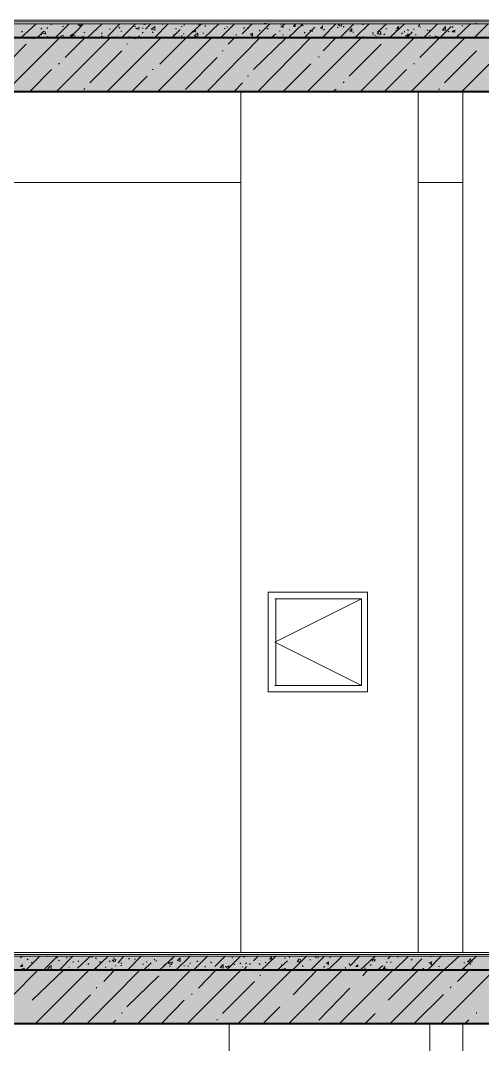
# Model space of a CAD drawing. Header units: millimetres. Extents: x -135211 to 49383, y -8033 to 228499.
# Drawn here: x -34385 to -32306, y 52441 to 57053 of the extents above; entities that cross this region are included whole.
import ezdxf

# ---------------------------------------------------------------- set-up
doc = ezdxf.new("R2010")
doc.units = ezdxf.units.MM
doc.layers.add('PDF _Геометрия', color=7, linetype='Continuous', true_color=0x1d1d1d)
doc.layers.add('PDF _Сплошная заливка', color=7, linetype='Continuous', true_color=0xffffff)

msp = doc.modelspace()

# ---------------------------------------------------------------- hatches: boundary and pattern name
at = {"layer": 'PDF _Сплошная заливка', "transparency": 33554559}
h = msp.add_hatch(color=256, dxfattribs=at)
h.paths.add_polyline_path([(-93497.2, 56734.7), (-93497.2, 56975.8), (-103546.2, 56975.8), (-103546.2, 56734.7)])
h.paths.add_polyline_path([(-9652.8, 56734.7), (-9652.8, 56975.8), (-22999.7, 56975.8), (-22999.7, 56734.7)])
h.paths.add_polyline_path([(-23351, 56734.7), (-23351, 56975.8), (-26352.2, 56975.8), (-26352.2, 56734.7)])
h.paths.add_polyline_path([(-26398.8, 56734.7), (-26398.8, 56975.8), (-44097.3, 56975.8), (-44097.3, 56734.7)])
h.paths.add_polyline_path([(-45350.3, 56734.7), (-45350.3, 56975.8), (-50899.8, 56975.8), (-50899.8, 56734.7)])
h = msp.add_hatch(color=256, dxfattribs=at)
h.paths.add_polyline_path([(-77398.8, 52535.5), (-77398.8, 52776.4), (-103546, 52776.4), (-103546, 52535.5)])
h.paths.add_polyline_path([(146.8, 52535.5), (146.8, 52776.4), (-22999.7, 52776.4), (-22999.7, 52535.5)])
h.paths.add_polyline_path([(-23351, 52535.5), (-23351, 52776.4), (-26352.2, 52776.4), (-26352.2, 52535.5)])
h.paths.add_polyline_path([(-26398.8, 52535.5), (-26398.8, 52776.4), (-44097.3, 52776.4), (-44097.3, 52535.5)])
h.paths.add_polyline_path([(-45350.3, 52535.5), (-45350.3, 52776.4), (-50899.8, 52776.4), (-50899.8, 52535.5)])

# ---------------------------------------------------------------- linework, layer by layer
at = {"layer": 'PDF _Геометрия', "color": 7, "lineweight": 9}
for points in [[(-37342.6, 57055.1), (-26594.3, 57055.1), (-26594.3, 56974.6), (-37342.6, 56974.6)], [(-26594.3, 57046.6), (-37342.6, 57046.6)], [(-26594.3, 57038.1), (-37342.6, 57038.1)], [(-36844.2, 56733.5), (-33394.2, 56733.5), (-33394.2, 52855.8)], [(-32701, 56734.5), (-33399.6, 56734.5)], [(-32697.6, 56733.9), (-32595.7, 56733.9), (-32595.7, 52856.2)], [(-32393.9, 56733.3), (-32593.1, 56733.3)], [(-33272.8, 54478.3), (-32823.9, 54478.3), (-32823.9, 54029.6), (-33272.8, 54029.6)], [(-33271.3, 54029.4), (-33271.3, 54478.1)], [(-33239.9, 54058.6), (-32850.2, 54058.6), (-32850.2, 54448), (-33239.9, 54448), (-32850.2, 54448), (-33239.9, 54448)], [(-33236.2, 54447.3), (-33236.2, 54057.8)], [(-32850.2, 54058.6), (-32850.2, 54448)], [(-37342.6, 52855.6), (-26594.3, 52855.6), (-26594.3, 52775.1), (-37342.6, 52775.1)], [(-26594.3, 52847.1), (-37342.6, 52847.1)], [(-26594.3, 52838.6), (-37342.6, 52838.6)], [(-33446.8, 48652.6), (-33446.8, 52534.5), (-37845.5, 52534.5)], [(-33443.2, 52533.7), (-33341.5, 52533.7)], [(-32543.1, 48652.1), (-32543.1, 52534), (-33343.5, 52534)], [(-32393.9, 52533.8), (-32542.4, 52533.8)]]:
    msp.add_lwpolyline(points, dxfattribs=at)
at = {"layer": 'PDF _Геометрия', "lineweight": 9}
for points in [[(-34383.4, 56974.5), (-34315.4, 57038)], [(-34381.1, 57000.4), (-34376.9, 57004.6)], [(-34310.1, 56975.1), (-34280.3, 57004.7)], [(-34293.4, 57014.1), (-34289.1, 57018.3)], [(-34288.8, 56997.1), (-34280.3, 57005.5)], [(-34284.3, 56996.2), (-34271.6, 56992), (-34275.8, 57004.7)], [(-34275.8, 57038.6), (-34271.6, 57038.6)], [(-34267, 57017.3), (-34262.8, 57021.6)], [(-34249.5, 57034.1), (-34245.3, 57038.4)], [(-34230.1, 56974.3), (-34166.3, 57037.8)], [(-34196.9, 57025.3), (-34192.6, 57025.3)], [(-34160.2, 56975.6), (-34104.9, 57034.8)], [(-34084.7, 56975), (-34017.1, 57038.5)], [(-34056.5, 57005.6), (-34052.2, 57005.6)], [(-34043.4, 57001.3), (-34043.4, 57001.3)], [(-33993, 56982.9), (-33938.2, 57037.9)], [(-33986.3, 57013.6), (-33982, 57013.6)], [(-33942.4, 57022.6), (-33938.2, 57018.4)], [(-33933.6, 57005.6), (-33929.4, 57005.6)], [(-33931.4, 56974.7), (-33868, 57038.3)], [(-33872.2, 57025.6), (-33868, 57025.6)], [(-33867.7, 57017.9), (-33859.2, 57013.7)], [(-33863.2, 57017), (-33850.4, 57021.2), (-33854.7, 57012.8)], [(-33837.1, 57038.1), (-33832.9, 57038.1)], [(-33837.1, 57017.7), (-33832.9, 57017.7)], [(-33832.9, 57038.8), (-33832.9, 57034.6)], [(-33828.4, 57034.5), (-33824.1, 57034.5)], [(-33823.4, 57014), (-33797.8, 57039.4)], [(-33793.3, 57001.2), (-33789, 56997)], [(-33782.3, 56975.4), (-33718.8, 57038.9)], [(-33749.4, 57039.1), (-33745.1, 57034.8)], [(-33745.1, 57030.6), (-33745.1, 57030.6)], [(-33704, 56975.1), (-33666.2, 57013.1)], [(-33688, 57017.5), (-33683.7, 57013.2)], [(-33661.7, 57026.6), (-33657.4, 57026.6)], [(-33648.6, 57034.2), (-33648.6, 57030)], [(-33637.5, 56976), (-33569.6, 57039.5)], [(-33613.3, 57005.1), (-33604.7, 57000.8)], [(-33608.8, 57004.2), (-33596, 57008.4), (-33600.3, 57000)], [(-33582.7, 57034.5), (-33578.4, 57030.3)], [(-33558.6, 56975.5), (-33490.7, 57039)], [(-33556.4, 57030.1), (-33552.1, 57025.9)], [(-33484.2, 56975.8), (-33420.5, 57039.3)], [(-33473.1, 57009.2), (-33473.1, 57009.2)], [(-33468.6, 57016.8), (-33464.4, 57016.8)], [(-33455.6, 57025.3), (-33455.6, 57021)], [(-33429.3, 57022.4), (-33429.3, 57022.4)], [(-33388.1, 56992.2), (-33341.5, 57038.8)], [(-33380.9, 57017.1), (-33376.6, 57021.3)], [(-33363.4, 57021.2), (-33359.1, 57017)], [(-33359.1, 57030.4), (-33359.1, 57030.4)], [(-33326.3, 56974.8), (-33262.6, 57038.3)], [(-33310.7, 57009.7), (-33306.4, 57005.5)], [(-33306.4, 57038.5), (-33306.4, 57038.5)], [(-33288.9, 57039.2), (-33288.9, 57039.2)], [(-33288.9, 57034.2), (-33288.9, 57034.2)], [(-33288.7, 57039.2), (-33280.1, 57039.2)], [(-33280.1, 57039.2), (-33280.1, 57039.2)], [(-33275.6, 57017.9), (-33271.3, 57013.7)], [(-33218.7, 57004.1), (-33218.7, 57008.3)], [(-33214.2, 57034.5), (-33209.9, 57034.5)], [(-33213.2, 57022.5), (-33192.4, 57039.4)], [(-33205.4, 57026), (-33201.1, 57021.7)], [(-33180.9, 56975.4), (-33113.4, 57038.9)], [(-33174.8, 57013.1), (-33174.8, 57008.8)], [(-33117.7, 57033.8), (-33113.4, 57029.6)], [(-33107.4, 56975.9), (-33060.8, 57022.4)], [(-33082.6, 57009), (-33078.3, 57004.8)], [(-33073.8, 57005.5), (-33069.5, 57005.5)], [(-33043.2, 57034.2), (-33043.2, 57034.2)], [(-33027.6, 56975.2), (-32964.2, 57038.7)], [(-33025.7, 57030.6), (-33025.7, 57026.4)], [(-33025.7, 57013.7), (-33025.7, 57013.7)], [(-33021.2, 57009.4), (-33016.9, 57013.7)], [(-32981.8, 57004.2), (-32981.8, 57004.2)], [(-32959.8, 57021.7), (-32955.5, 57021.7)], [(-32955.3, 57035.1), (-32946.7, 57026.7)], [(-32950.8, 57034.3), (-32937.9, 57038.5), (-32942.2, 57025.8)], [(-32948.7, 56974.7), (-32885.3, 57038.2)], [(-32933.5, 57022.3), (-32929.1, 57026.6)], [(-32933.5, 57026.6), (-32929.1, 57022.3)], [(-32878.5, 56975.8), (-32815.1, 57039.3)], [(-32845.7, 57034.4), (-32841.4, 57034.4)], [(-32841.4, 57035.2), (-32841.4, 57039.5)], [(-32832.6, 57021.7), (-32832.6, 57017.4)], [(-32779.8, 56992.5), (-32771.2, 57005.2)], [(-32778.6, 57000.7), (-32736.1, 57038.8)], [(-32775.4, 56991.6), (-32762.4, 56991.6), (-32766.8, 57004.3)], [(-32740.4, 57017.6), (-32736.1, 57013.4)], [(-32725, 56974.8), (-32657.1, 57038.2), (-32661.5, 57038.2)], [(-32696.6, 57009.7), (-32692.2, 57005.4)], [(-32674.7, 57038.4), (-32674.7, 57038.4)], [(-32673.8, 57038.2), (-32657.1, 57038.2)], [(-32657.1, 57001), (-32657.1, 57005.2)], [(-32643.9, 57012.8), (-32639.6, 57008.5)], [(-32617.6, 57014.1), (-32613.3, 57014.1)], [(-32595.6, 57025.9), (-32587, 57038.6)], [(-32587, 57025.9), (-32587, 57021.6)], [(-32571.6, 56974.6), (-32508, 57038.1)], [(-32569.4, 57013.9), (-32569.4, 57013.9)], [(-32556.2, 57008.8), (-32551.9, 57008.8)], [(-32547.4, 57008.7), (-32543.1, 57004.4)], [(-32497.3, 56975), (-32446.6, 57025.8)], [(-32472.9, 57025.9), (-32472.9, 57025.9)], [(-32459.7, 57005.4), (-32455.3, 57001.2)], [(-32442.1, 57021.5), (-32437.8, 57025.7)], [(-32442.1, 57004.5), (-32437.8, 57000.3)], [(-32442, 57005.3), (-32429, 57009.5), (-32433.4, 57001)], [(-32437.7, 57004.5), (-32429, 57000.2)], [(-32426.3, 56975.2), (-32358.8, 57038.7)], [(-32398.3, 57029.6), (-32393.9, 57029.6)], [(-32385.2, 57038.9), (-32385.2, 57038.9)], [(-32341.3, 57022.4), (-32341.3, 57022.4)], [(-32339.3, 56978.9), (-32279.9, 57038.1)], [(-32336.8, 57039.3), (-32332.5, 57039.3)], [(-34451.3, 56733.3), (-34210.2, 56974.6)], [(-34328.5, 56970.4), (-34324.2, 56974.6)], [(-34293.4, 56992.1), (-34289.1, 56987.9)], [(-34275.8, 56975.9), (-34271.6, 56975.9)], [(-34275.8, 56975.1), (-34271.6, 56975.1)], [(-34275.5, 56975.8), (-34262.8, 56980.1), (-34262.8, 56975.8)], [(-34223.1, 56733.4), (-33982, 56974.7)], [(-34205.6, 56983), (-34201.4, 56983)], [(-34196.9, 56987.2), (-34192.6, 56983)], [(-34184.9, 56885.8), (-34096.1, 56974.7)], [(-34144.2, 56983.4), (-34140, 56983.4)], [(-34104.9, 56984), (-34104.9, 56979.8)], [(-34104.9, 56979), (-34104.9, 56983.2)], [(-34100.3, 56996.7), (-34096.1, 57000.9)], [(-34025.6, 56975), (-34017.1, 56983.4), (-34017.1, 56975)], [(-34021.4, 56992.7), (-34017.1, 56997)], [(-34012.6, 56979.9), (-34008.4, 56975.7)], [(-33994.9, 56733.5), (-33753.9, 56974.8)], [(-33898.6, 56980), (-33894.3, 56980)], [(-33872.2, 56970.5), (-33868, 56974.7)], [(-33859, 56975.5), (-33850.4, 56983.9)], [(-33837.1, 56996.5), (-33832.9, 57000.7)], [(-33767.3, 56733.6), (-33525.8, 56974.9)], [(-33758.3, 56856.3), (-33639.8, 56974.8)], [(-33696.8, 56987.9), (-33692.5, 56987.9)], [(-33661.7, 56984.3), (-33657.4, 56984.3)], [(-33652.9, 56992.6), (-33648.6, 56992.6)], [(-33578.4, 56999.9), (-33578.4, 56999.9)], [(-33565.2, 56996.3), (-33560.9, 56996.3)], [(-33543.6, 56734.6), (-33306.4, 56975.8)], [(-33449.9, 56946.2), (-33420.5, 56975.8)], [(-33416, 56988.5), (-33411.7, 56988.5)], [(-33407.2, 56975.7), (-33402.9, 56980)], [(-33336.6, 56832), (-33192.4, 56971.7)], [(-33315.4, 56734.7), (-33078.3, 56975.9)], [(-33293.2, 56974.9), (-33288.9, 56974.9)], [(-33288.9, 56974.9), (-33288.9, 56974.9)], [(-33257.7, 56975.4), (-33236.2, 56992.3)], [(-33245, 56983.1), (-33245, 56983.1)], [(-33205.4, 56988.7), (-33201.1, 56988.7)], [(-33183.6, 56992.8), (-33183.6, 56992.8)], [(-33108.9, 56995.7), (-33104.6, 56999.9)], [(-33100.2, 56975.3), (-33095.9, 56975.3)], [(-33100, 56975.2), (-33087.1, 56979.5), (-33091.4, 56975.2)], [(-33091.5, 56734.8), (-32850.2, 56976.1)], [(-33023.3, 56916.8), (-32964.2, 56976)], [(-32889.6, 57000.1), (-32885.3, 57000.1)], [(-32854.6, 56733.2), (-32613.3, 56974.5)], [(-32845.7, 56976), (-32841.4, 56980.2)], [(-32801.8, 56996.8), (-32797.5, 56996.8)], [(-32797.5, 56992.6), (-32797.5, 56988.4)], [(-32788.8, 56983.3), (-32788.8, 56987.5)], [(-32784.3, 56979.8), (-32780, 56979.8)], [(-32749.2, 56988), (-32744.9, 56992.3)], [(-32736.1, 56971.9), (-32736.1, 56976.1)], [(-32705.3, 56992.8), (-32701, 56992.8)], [(-32670.2, 56992.5), (-32665.9, 56996.8)], [(-32652.6, 56983.9), (-32639.6, 56983.9), (-32643.9, 56992.3)], [(-32648.2, 56983.1), (-32639.6, 56991.5)], [(-32647.4, 56974.5), (-32622.1, 56999.9)], [(-32626.4, 57000.7), (-32622.1, 57000.7)], [(-32626.4, 56733.2), (-32385.2, 56974.5)], [(-32608.8, 56987.9), (-32604.5, 56987.9)], [(-32588.2, 56885.6), (-32499.2, 56974.5)], [(-32543.1, 56987.5), (-32543.1, 56983.3)], [(-32521.1, 56975.4), (-32516.8, 56983.9)], [(-32508, 56974.6), (-32512.3, 56983)], [(-32508, 56983), (-32508, 56983)], [(-32415.8, 56979), (-32411.5, 56979)], [(-32398.2, 56733.3), (-32157, 56974.6)], [(-32385.2, 56979.6), (-32385.2, 56979.6)], [(-32358.8, 57000.6), (-32358.8, 57000.6)], [(-32323.7, 56975.7), (-32323.7, 56975.7)], [(-34503, 56802.1), (-34359.3, 56946)], [(-34073.1, 56772), (-33929.4, 56915.9)], [(-33907.3, 56946.2), (-33903.1, 56946.2)], [(-33477.4, 56916.1), (-33473.1, 56916.1)], [(-32906.6, 56801.9), (-32762.4, 56945.8)], [(-32476.7, 56771.8), (-32332.5, 56915.7)], [(-32306.2, 56946), (-32306.2, 56946)], [(-33643.2, 56741.9), (-33499.5, 56885.8)], [(-33043.2, 56886), (-33043.2, 56890.2)], [(-34342.4, 56734.4), (-34245.3, 56831.8)], [(-34214.4, 56856.1), (-34210.2, 56860.3)], [(-33793.3, 56831.9), (-33789, 56831.9)], [(-33201.2, 56734.7), (-33078.3, 56857.4)], [(-32745.8, 56734.2), (-32648.4, 56831.6)], [(-32613.3, 56855.9), (-32613.3, 56860.2)], [(-33883, 56734), (-33815.3, 56801.6)], [(-33423.4, 56733.5), (-33385.4, 56771.6)], [(-33363.4, 56801.8), (-33359.1, 56801.8)], [(-32933.5, 56771.8), (-32929.1, 56776)], [(-34100.3, 56741.8), (-34096.1, 56746.1)], [(-32977.2, 56734.7), (-32964.2, 56743.2)], [(-32503.5, 56741.7), (-32499.2, 56745.9)], [(-34385.4, 52831.5), (-34376.9, 52840)], [(-34361.6, 52775.8), (-34297.9, 52839.4)], [(-34354.8, 52822.8), (-34350.5, 52827.1)], [(-34337.2, 52810), (-34333, 52810)], [(-34306.7, 52821.5), (-34306.7, 52821.5)], [(-34283, 52775.3), (-34227.7, 52830.3)], [(-34262.8, 52835.8), (-34262.8, 52840)], [(-34218.9, 52830.2), (-34227.4, 52834.5), (-34218.9, 52838.7)], [(-34223.2, 52831.2), (-34218.9, 52839.7)], [(-34218.9, 52821.8), (-34218.9, 52821.8)], [(-34214.4, 52821.7), (-34210.2, 52817.5)], [(-34211.9, 52776.6), (-34148.7, 52840.1)], [(-34179.3, 52830.9), (-34175.1, 52830.9)], [(-34157.5, 52839.2), (-34157.5, 52839.2)], [(-34148.7, 52814.7), (-34148.7, 52810.5)], [(-34128.8, 52784.4), (-34069.8, 52839.4)], [(-34126.7, 52818.7), (-34122.4, 52814.5)], [(-34109.1, 52838.7), (-34104.9, 52838.7)], [(-34082.8, 52801.4), (-34078.5, 52805.7)], [(-34065.3, 52835.1), (-34061, 52835.1)], [(-34058.4, 52775.3), (-33990.8, 52838.8)], [(-34047.7, 52831.8), (-34043.4, 52827.6)], [(-34030.2, 52814.7), (-34025.9, 52810.4)], [(-33986.3, 52813.4), (-33982, 52817.6)], [(-33973, 52822.6), (-33964.5, 52814.2)], [(-33968.7, 52830.1), (-33964.5, 52830.1)], [(-33968.5, 52821.6), (-33955.7, 52825.8), (-33960, 52813.1)], [(-33946.2, 52809.6), (-33920.6, 52839.2)], [(-33933.6, 52809.7), (-33929.4, 52805.4)], [(-33905, 52775.1), (-33841.6, 52838.6)], [(-33898.6, 52826.3), (-33894.3, 52830.5)], [(-33872.2, 52826.1), (-33868, 52826.1)], [(-33832.9, 52804.6), (-33832.9, 52800.4)], [(-33831.9, 52775.7), (-33797.8, 52809.6)], [(-33819.6, 52813), (-33815.3, 52813)], [(-33806.5, 52839.3), (-33806.5, 52839.3)], [(-33784.5, 52822.1), (-33780.2, 52826.3)], [(-33784.5, 52823.1), (-33780.2, 52823.1)], [(-33775.7, 52817.8), (-33771.5, 52817.8)], [(-33771.5, 52840), (-33771.5, 52840)], [(-33760.3, 52775.8), (-33692.5, 52839.4)], [(-33718.6, 52809.8), (-33710, 52801.4)], [(-33714.1, 52808.8), (-33701.3, 52813), (-33705.5, 52800.3)], [(-33705.5, 52825.7), (-33701.3, 52825.7)], [(-33685.8, 52776.2), (-33622.3, 52839.7)], [(-33683.7, 52818.1), (-33683.7, 52818.1)], [(-33622.3, 52804.9), (-33622.3, 52809.1)], [(-33606.9, 52775.6), (-33543.3, 52839.1)], [(-33591.5, 52818.3), (-33587.2, 52814.1)], [(-33534.6, 52817.9), (-33534.6, 52817.9)], [(-33530.1, 52813.6), (-33525.8, 52809.3)], [(-33510.9, 52791.9), (-33464.4, 52838.5)], [(-33490.7, 52813.3), (-33490.7, 52809)], [(-33457.9, 52776.4), (-33394.2, 52839.9)], [(-33446.8, 52831.8), (-33446.8, 52831.8)], [(-33433.6, 52831.7), (-33429.3, 52831.7)], [(-33398.5, 52809.3), (-33394.2, 52805)], [(-33389.7, 52838.8), (-33385.4, 52838.8)], [(-33389.5, 52838.7), (-33376.6, 52834.5), (-33376.6, 52838.7)], [(-33372.1, 52804.8), (-33367.8, 52809)], [(-33354.6, 52801.4), (-33350.3, 52805.7)], [(-33336.7, 52818.1), (-33315.2, 52839.2)], [(-33310.7, 52806.3), (-33306.4, 52802.1)], [(-33306.4, 52818), (-33306.4, 52818)], [(-33303.7, 52775), (-33236.2, 52838.6)], [(-33284.4, 52810.3), (-33280.1, 52810.3)], [(-33266.7, 52827), (-33253.8, 52827), (-33258.1, 52835.5)], [(-33262.4, 52826), (-33253.8, 52834.5)], [(-33230.2, 52775.6), (-33183.6, 52817.9)], [(-33196.7, 52830.7), (-33192.4, 52830.7)], [(-33174.8, 52831.6), (-33174.8, 52835.8)], [(-33174.8, 52826.3), (-33174.8, 52826.3)], [(-33174.8, 52810.4), (-33174.8, 52810.4)], [(-33159.1, 52776.9), (-33095.9, 52840.4)], [(-33148.5, 52834.6), (-33148.5, 52834.6)], [(-33139.5, 52814.3), (-33130.9, 52827)], [(-33135.1, 52813.2), (-33122.2, 52813.2), (-33126.5, 52825.9)], [(-33082.6, 52822.3), (-33078.3, 52822.3)], [(-33080.2, 52776.3), (-33016.9, 52839.8)], [(-33052, 52831.6), (-33060.6, 52835.8), (-33052, 52840)], [(-33047.5, 52830.5), (-33043.2, 52839)], [(-33001.3, 52775.6), (-32937.9, 52839.1)], [(-32994.9, 52831.1), (-32990.6, 52835.3)], [(-32907.1, 52805), (-32902.8, 52805)], [(-32901.4, 52796.1), (-32859, 52838.4)], [(-32856.5, 52776.4), (-32788.8, 52839.8)], [(-32806.2, 52823), (-32797.5, 52818.7), (-32801.8, 52818.7)], [(-32801.7, 52821.9), (-32788.8, 52826.1), (-32793.1, 52817.7), (-32788.8, 52817.7)], [(-32744.9, 52825.8), (-32744.9, 52825.8)], [(-32736.1, 52808.8), (-32736.1, 52813)], [(-32731.5, 52827.5), (-32718.6, 52840.2)], [(-32718.6, 52809.7), (-32718.6, 52813.8)], [(-32703.1, 52776.1), (-32639.6, 52839.6)], [(-32692.2, 52834.8), (-32692.2, 52834.8)], [(-32687.8, 52835.8), (-32683.5, 52835.8)], [(-32628.8, 52776.6), (-32578.2, 52827.4)], [(-32626.4, 52821.6), (-32622.1, 52825.8)], [(-32560.6, 52839), (-32560.6, 52839)], [(-32554.1, 52776.8), (-32490.4, 52840.4)], [(-32547.3, 52810.1), (-32534.3, 52814.3), (-32538.6, 52801.6)], [(-32543, 52809.1), (-32534.3, 52800.7)], [(-32538.6, 52835.5), (-32534.3, 52839.7)], [(-32475.2, 52780.5), (-32411.5, 52839.7)], [(-32400, 52775.6), (-32332.5, 52839.1)], [(-32389.5, 52808.9), (-32385.2, 52808.9)], [(-32375.5, 52814.9), (-32358.8, 52810.6), (-32363.2, 52827.6)], [(-32371.8, 52813.9), (-32358.8, 52826.6)], [(-32363.2, 52802.2), (-32358.8, 52806.4)], [(-32354.4, 52814.8), (-32350.1, 52814.8)], [(-34548.2, 52534.6), (-34306.7, 52775.9)], [(-34380.8, 52780.6), (-34368.1, 52784.9), (-34372.3, 52776.5)], [(-34376.6, 52779.7), (-34368.1, 52775.4)], [(-34350.5, 52775.3), (-34350.5, 52775.3)], [(-34332.3, 52640.5), (-34192.6, 52776)], [(-34320, 52534.7), (-34078.5, 52776)], [(-34267, 52776.5), (-34262.8, 52780.8)], [(-34262.5, 52780.7), (-34254, 52793.4)], [(-34258, 52779.6), (-34245.3, 52779.6), (-34249.5, 52792.3)], [(-34249.5, 52796.6), (-34245.3, 52792.3)], [(-34166.3, 52787.4), (-34166.3, 52791.7)], [(-34122.4, 52776.4), (-34126.7, 52780.7)], [(-34126.7, 52775.4), (-34122.4, 52779.6)], [(-34087.5, 52533.8), (-33850.4, 52775.1)], [(-34047.7, 52784.2), (-34043.4, 52784.2)], [(-34010.8, 52724.3), (-33964.5, 52775.1)], [(-34003.8, 52789.1), (-33999.6, 52789.1)], [(-33981.8, 52775.1), (-33973.3, 52783.7)], [(-33960, 52796.2), (-33955.7, 52796.2)], [(-33933.6, 52796.9), (-33929.4, 52796.9)], [(-33859.3, 52533.9), (-33622.3, 52775.3)], [(-33810.8, 52780), (-33806.5, 52780)], [(-33740.6, 52800.6), (-33736.4, 52796.4)], [(-33740.6, 52776.2), (-33736.4, 52776.2)], [(-33714.3, 52791.9), (-33710, 52796.2)], [(-33648.6, 52797.6), (-33648.6, 52793.4)], [(-33635.4, 52534.1), (-33394.2, 52775.4)], [(-33631.1, 52796.5), (-33631.1, 52792.3)], [(-33600.3, 52776), (-33596, 52780.2)], [(-33584.7, 52694.9), (-33508.2, 52775.3)], [(-33556.4, 52793.6), (-33552.1, 52789.4)], [(-33534.6, 52789.2), (-33534.6, 52789.2)], [(-33530.1, 52775.5), (-33525.8, 52779.7)], [(-33490.7, 52776.2), (-33490.7, 52776.2)], [(-33464.2, 52792.8), (-33455.6, 52788.6), (-33459.9, 52788.6)], [(-33459.7, 52791.8), (-33446.8, 52796), (-33451.1, 52787.5)], [(-33424.8, 52802), (-33420.5, 52802)], [(-33407.2, 52534.2), (-33166, 52775.5)], [(-33385.4, 52793.2), (-33385.4, 52789)], [(-33380.7, 52776.2), (-33367.8, 52793.1)], [(-33359.1, 52783.6), (-33359.1, 52783.6)], [(-33350.3, 52783.5), (-33350.3, 52783.5)], [(-33266.9, 52779.5), (-33262.6, 52779.5)], [(-33262.6, 52796.4), (-33262.6, 52796.4)], [(-33209.9, 52801.2), (-33209.9, 52797)], [(-33205.4, 52780), (-33201.1, 52775.8)], [(-33205.2, 52779.9), (-33192.4, 52784.2), (-33196.7, 52775.7)], [(-33179.1, 52534.3), (-32937.9, 52775.6)], [(-33174.8, 52776.5), (-33174.8, 52776.5)], [(-33157.7, 52665.5), (-33052, 52775.5)], [(-33130.9, 52776.2), (-33130.9, 52776.2)], [(-33117.7, 52797.2), (-33113.4, 52793)], [(-33021.2, 52788.9), (-33016.9, 52793.2)], [(-33016.9, 52792.2), (-33016.9, 52787.9)], [(-33003.6, 52783.6), (-32999.3, 52779.3)], [(-32994.9, 52776.1), (-32990.6, 52776.1)], [(-32973, 52797.1), (-32973, 52797.1)], [(-32950.9, 52534.4), (-32709.8, 52775.7)], [(-32924.7, 52788.2), (-32920.4, 52783.9)], [(-32920.4, 52784.9), (-32920.4, 52784.9)], [(-32902.8, 52801.7), (-32902.8, 52797.4)], [(-32902.8, 52789), (-32902.8, 52789)], [(-32844.8, 52750.3), (-32823.9, 52775.6)], [(-32836.9, 52785.2), (-32832.6, 52785.2)], [(-32810.6, 52796.7), (-32806.3, 52800.9)], [(-32778.9, 52776), (-32753.7, 52797.2)], [(-32740.4, 52781.1), (-32736.1, 52781.1)], [(-32730.9, 52640.3), (-32595.7, 52775.7)], [(-32722.7, 52534.5), (-32481.7, 52775.8)], [(-32643.9, 52776.1), (-32639.6, 52776.1)], [(-32617.6, 52780.1), (-32613.3, 52780.1)], [(-32617.6, 52774.9), (-32613.3, 52779.2), (-32613.3, 52774.9)], [(-32573.7, 52784), (-32569.4, 52784)], [(-32538.6, 52775.2), (-32534.3, 52779.5)], [(-32503.5, 52791.9), (-32499.2, 52791.9)], [(-32495.1, 52534.7), (-32253.5, 52776)], [(-32446.6, 52788.2), (-32446.6, 52788.2)], [(-32418.3, 52725.1), (-32367.6, 52775.8)], [(-32389.5, 52783.5), (-32385.2, 52779.3)], [(-32328.1, 52776.5), (-32323.7, 52780.7)], [(-32306.2, 52792.3), (-32306.2, 52792.3)], [(-33906.7, 52611.3), (-33762.7, 52751)], [(-33476.7, 52581.1), (-33332.8, 52725)], [(-33306.4, 52751.2), (-33306.4, 52755.5)], [(-32876.5, 52725.3), (-32876.5, 52725.3)], [(-34043.4, 52695.3), (-34043.4, 52699.6)], [(-33613.5, 52665.1), (-33613.5, 52669.3)], [(-33042.5, 52550.9), (-32902.8, 52694.9)], [(-32612.7, 52535.5), (-32481.7, 52666.7)], [(-32450.9, 52696.1), (-32446.6, 52700.3)], [(-34201.1, 52533.6), (-34069.8, 52664.9)], [(-33750, 52535.2), (-33648.6, 52641)], [(-33192.4, 52641.3), (-33192.4, 52641.3)], [(-34359.3, 52611.3), (-34359.3, 52611.3)], [(-33929.4, 52581.1), (-33929.4, 52585.3)], [(-33294.8, 52534.6), (-33218.7, 52610.8)], [(-32835.6, 52534.1), (-32788.8, 52580.6)], [(-32762.4, 52611), (-32762.4, 52611)], [(-32332.5, 52580.8), (-32332.5, 52585.1)], [(-33972.8, 52533.7), (-33955.7, 52550.7)], [(-33499.5, 52550.9), (-33499.5, 52555.1)], [(-32384.3, 52535.6), (-32367.6, 52552.5)]]:
    msp.add_lwpolyline(points, dxfattribs=at)
for points in [[(-34113.6, 57039.1), (-34113.6, 57026.4), (-34126.4, 57034.9)], [(-33780.2, 57009.7), (-33797.3, 57013.9), (-33780.2, 57026.6)], [(-33148.5, 57038.3), (-33148.5, 57025.6), (-33157.1, 57025.6)], [(-33025.7, 57026.4), (-33025.7, 57017.9), (-33034.3, 57017.9)], [(-32894, 57017.1), (-32894, 57004.3), (-32902.7, 57004.3)], [(-32683.5, 57025.7), (-32683.5, 57013.1), (-32692.1, 57017.3)], [(-32472.9, 57009), (-32485.9, 57009), (-32472.9, 57025.9)], [(-34148.7, 56992.8), (-34148.7, 56984.3), (-34161.5, 56984.3)], [(-33587.2, 56979.5), (-33604.3, 56983.8), (-33587.2, 56996.5)], [(-33341.5, 56995.7), (-33341.5, 56983), (-33350.1, 56991.4)], [(-33666.2, 52814.7), (-33679, 52818.9), (-33666.2, 52831.6)], [(-32999.3, 52814.2), (-32999.3, 52801.5), (-33007.9, 52805.8)], [(-34376.9, 52800.9), (-34376.9, 52792.4), (-34385.4, 52792.4)], [(-33473.1, 52784.5), (-33486, 52788.7), (-33473.1, 52801.4)], [(-32867.7, 52800.4), (-32867.7, 52792), (-32876.3, 52792)], [(-32744.9, 52792.9), (-32744.9, 52780.2), (-32753.5, 52780.2)]]:
    msp.add_lwpolyline(points, close=True, dxfattribs=at)
at = {"layer": 'PDF _Геометрия', "color": 7, "lineweight": 40}
for points in [[(-44091.7, 56733.6), (-26392.5, 56733.6), (-26392.5, 56974.9), (-44091.7, 56974.9)], [(-50895.1, 44554.3), (-26392.5, 44554.3), (-26392.5, 45155.4), (-26392.5, 48283.9), (-26392.5, 48525.2), (-26392.5, 52534.1), (-26392.5, 52775.4), (-44091.7, 52775.4)], [(-44096.1, 52535.2), (-26646.9, 52535.2), (-26646.9, 48526.4), (-44096.1, 48526.4)]]:
    msp.add_lwpolyline(points, dxfattribs=at)
at = {"layer": 'PDF _Геометрия', "color": 7, "lineweight": 9}
for points in [[(-32593.1, 56322.6), (-32393.9, 56322.6), (-32393.9, 52855.5), (-32393.9, 56733.3), (-32393.9, 56322.6)], [(-36844.2, 56322.9), (-33394.2, 56322.9)], [(-32850.2, 54058.6), (-32850.2, 54448), (-33239.9, 54253.3), (-32850.2, 54058.6), (-33239.9, 54058.6)], [(-33236.2, 54057.8), (-33236.2, 54447.3)], [(-32393.9, 52533.8), (-32393.9, 52123.2), (-32542.4, 52123.2), (-32393.9, 52123.2), (-32393.9, 48651.8)]]:
    msp.add_lwpolyline(points, close=True, dxfattribs=at)
at = {"layer": 'PDF _Сплошная заливка', "lineweight": 5, "transparency": 33554559}
for points in [[(-37342.6, 57038.1), (-26594.3, 57038.1), (-37342.6, 56974.6), (-26594.3, 56974.6)], [(-37342.6, 52838.6), (-26594.3, 52838.6), (-37342.6, 52775.1), (-26594.3, 52775.1)]]:
    msp.add_solid(points, dxfattribs=at)

doc.saveas('drawing.dxf')
